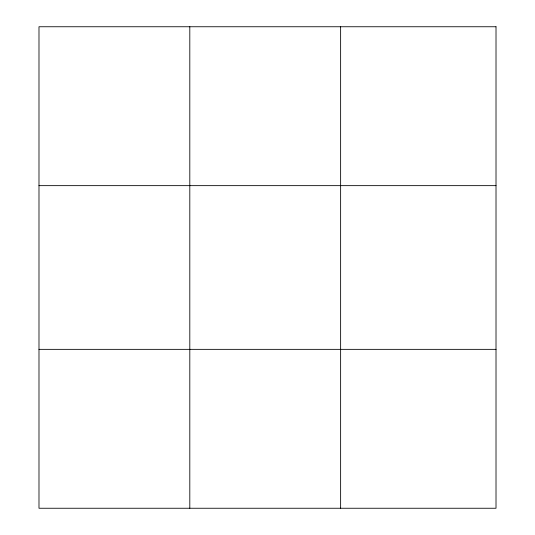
<?xml version="1.0" encoding="UTF-8"?>
<svg xmlns="http://www.w3.org/2000/svg" width="535" height="535" viewBox="0 0 535 535"><rect width="100%" height="100%" fill="white"/><g stroke="black" fill="none" stroke-linecap="round" stroke-linejoin="round"><path stroke-width="0.8" d="M189.805 26.75L189.805 508.25M340.628 26.75L340.628 508.25M38.988 185.645L496.012 185.645M38.988 349.355L496.012 349.355M496.012 26.75L496.012 508.25L38.988 508.25L38.988 26.75L496.012 26.75"/></g></svg>
